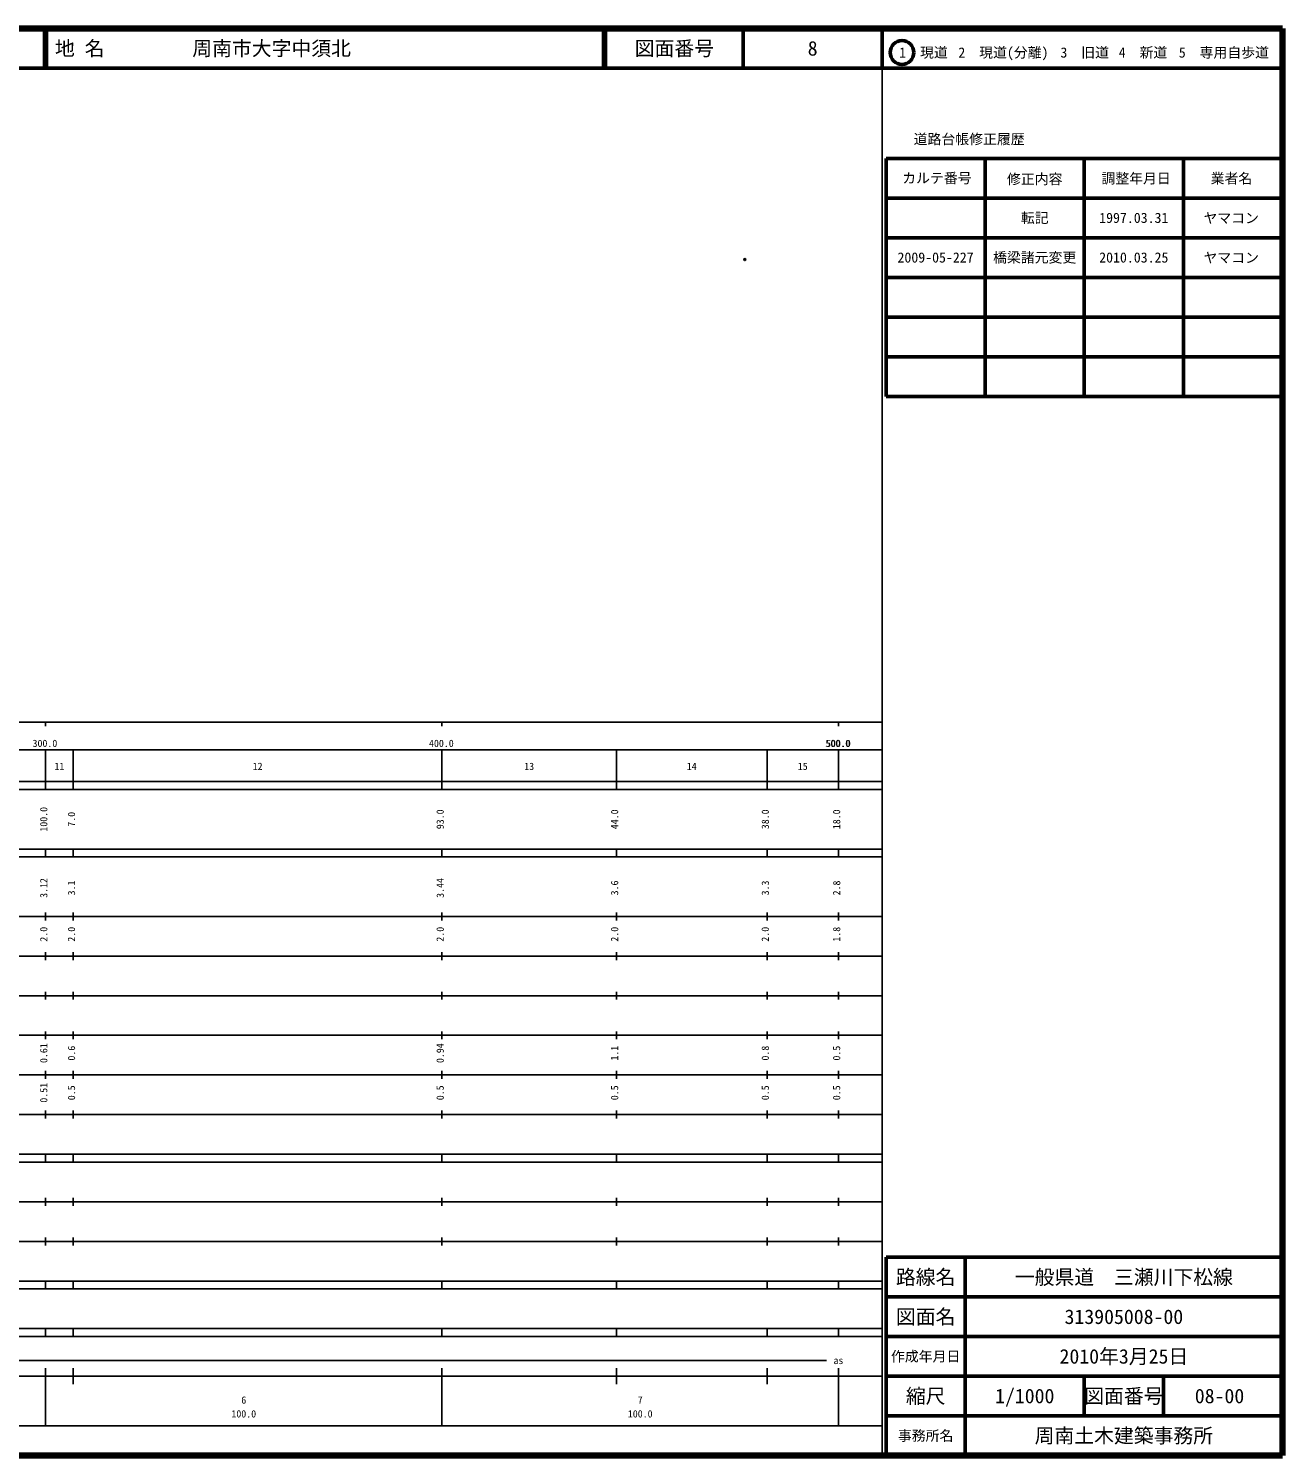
# Model space of a CAD drawing. Units: millimetres on the paper. Extents: x 40 to 680, y 20 to 380.
# Drawn here: x 363.7 to 680, y 20 to 380 of the extents above; entities that cross this region are included whole.
import ezdxf
from ezdxf.enums import TextEntityAlignment as Align

# ---------------------------------------------------------------- set-up
doc = ezdxf.new("R2010")
doc.units = ezdxf.units.MM
doc.header["$PDMODE"] = 32
doc.header["$PDSIZE"] = 0.5
doc.layers.add('M-OTRS', color=6, linetype='Continuous')
doc.layers.add('M-TTL-TXT', color=7, linetype='Continuous')
for name, color, linetype, lineweight in [('M-TTL', 2, 'Continuous', 140), ('M-TTL-BAND', 7, 'Continuous', 25), ('M-TTL-FRAM', 2, 'Continuous', 50), ('M-TTL-LINE', 7, 'Continuous', 50)]:
    doc.layers.add(name, color=color, linetype=linetype, lineweight=lineweight)
doc.styles.add('ＭＳ ゴシック', font='')
doc.styles.get('ＭＳ ゴシック').set_extended_font_data('MS Gothic')

msp = doc.modelspace()

# ---------------------------------------------------------------- linework, layer by layer
at = {"layer": 'M-OTRS'}
msp.add_point((544.364, 321.723), dxfattribs=at)
at = {"layer": 'M-TTL'}
for p, q in [((680, 380), (40, 380)), ((680, 20), (680, 380)), ((40, 20), (680, 20))]:
    msp.add_line(p, q, dxfattribs=at)
at = {"layer": 'M-TTL-BAND'}
for p, q in [((579, 20), (579, 370)), ((40, 205), (579, 205)), ((368, 205), (368, 204)), ((468, 205), (468, 204)), ((568, 205), (568, 204)), ((68, 198), (579, 198)), ((368, 188), (368, 198)), ((375, 188), (375, 198)), ((468, 188), (468, 198)), ((512, 188), (512, 198)), ((550, 188), (550, 198)), ((568, 188), (568, 198)), ((40, 190), (579, 190)), ((40, 188), (579, 188)), ((40, 173), (579, 173)), ((368, 171), (368, 173)), ((375, 171), (375, 173)), ((468, 171), (468, 173)), ((512, 171), (512, 173)), ((550, 171), (550, 173)), ((568, 171), (568, 173)), ((40, 171), (579, 171)), ((40, 156), (579, 156)), ((368, 155), (368, 157)), ((375, 155), (375, 157)), ((468, 155), (468, 157)), ((512, 155), (512, 157)), ((550, 155), (550, 157)), ((568, 155), (568, 157)), ((46, 146), (579, 146)), ((368, 145), (368, 147)), ((375, 145), (375, 147)), ((468, 145), (468, 147)), ((512, 145), (512, 147)), ((550, 145), (550, 147)), ((568, 145), (568, 147)), ((368, 135), (368, 137)), ((375, 135), (375, 137)), ((468, 135), (468, 137)), ((512, 135), (512, 137)), ((550, 135), (550, 137)), ((568, 135), (568, 137)), ((52, 136), (579, 136)), ((46, 126), (579, 126)), ((368, 125), (368, 127)), ((375, 125), (375, 127)), ((468, 125), (468, 127)), ((512, 125), (512, 127)), ((550, 125), (550, 127)), ((568, 125), (568, 127)), ((52, 116), (579, 116)), ((368, 115), (368, 117)), ((375, 115), (375, 117)), ((468, 115), (468, 117)), ((512, 115), (512, 117)), ((550, 115), (550, 117)), ((568, 115), (568, 117)), ((46, 106), (579, 106)), ((368, 105), (368, 107)), ((375, 105), (375, 107)), ((468, 105), (468, 107)), ((512, 105), (512, 107)), ((550, 105), (550, 107)), ((568, 105), (568, 107)), ((40, 96), (579, 96)), ((40, 94), (579, 94)), ((368, 94), (368, 96)), ((375, 94), (375, 96)), ((468, 94), (468, 96)), ((512, 94), (512, 96)), ((550, 94), (550, 96)), ((568, 94), (568, 96)), ((49, 84), (579, 84)), ((368, 83), (368, 85)), ((375, 83), (375, 85)), ((468, 83), (468, 85)), ((512, 83), (512, 85)), ((550, 83), (550, 85)), ((568, 83), (568, 85)), ((40, 74), (579, 74)), ((368, 73), (368, 75)), ((375, 73), (375, 75)), ((468, 73), (468, 75)), ((512, 73), (512, 75)), ((550, 73), (550, 75)), ((568, 73), (568, 75)), ((40, 64), (579, 64)), ((40, 62), (579, 62)), ((368, 62), (368, 64)), ((375, 62), (375, 64)), ((468, 62), (468, 64)), ((512, 62), (512, 64)), ((550, 62), (550, 64)), ((568, 62), (568, 64)), ((40, 52), (579, 52)), ((368, 50), (368, 52)), ((375, 50), (375, 52)), ((468, 50), (468, 52)), ((512, 50), (512, 52)), ((550, 50), (550, 52)), ((568, 50), (568, 52)), ((40, 50), (579, 50)), ((71, 44), (565, 44)), ((40, 40), (579, 40)), ((368, 27.5), (368, 42)), ((375, 38), (375, 42)), ((468, 27.5), (468, 42)), ((512, 38), (512, 42)), ((550, 38), (550, 42)), ((568, 27.5), (568, 42)), ((68, 27.5), (579, 27.5))]:
    msp.add_line(p, q, dxfattribs=at)
at = {"layer": 'M-TTL-FRAM'}
for p, q in [((580, 347.197), (580, 287.197)), ((580, 347.197), (680, 347.197)), ((580, 287.197), (680, 287.197)), ((680, 70), (580, 70)), ((580, 70), (580, 20))]:
    msp.add_line(p, q, dxfattribs=at)
at = {"layer": 'M-TTL-LINE'}
for p, q in [((367.75, 380), (367.75, 370)), ((368.25, 380), (368.25, 370)), ((508.747, 380), (508.747, 370)), ((509.247, 380), (509.247, 370)), ((543.997, 380), (543.997, 370)), ((579, 380), (579, 370)), ((40, 370), (680, 370)), ((605, 347.197), (605, 287.197)), ((630, 347.197), (630, 287.197)), ((655, 347.197), (655, 287.197)), ((580, 337.197), (680, 337.197)), ((580, 327.197), (680, 327.197)), ((580, 317.197), (680, 317.197)), ((580, 307.197), (680, 307.197)), ((580, 297.197), (680, 297.197)), ((600, 70), (600, 20)), ((680, 60), (580, 60)), ((680, 50), (580, 50)), ((680, 40), (580, 40)), ((630, 40), (630, 30)), ((650, 40), (650, 30)), ((680, 30), (580, 30))]:
    msp.add_line(p, q, dxfattribs=at)
msp.add_circle((584.031, 373.958), 3, dxfattribs=at)

# ---------------------------------------------------------------- texts
at = {"layer": 'M-TTL-BAND', "style": 'ＭＳ ゴシック'}
for s, p in [('300.0', (367.844, 198.195)), ('400.0', (467.844, 198.195)), ('500.0', (567.844, 198.195)), ('500.0', (568, 198.195)), ('11', (371.5, 192.405)), ('12', (421.5, 192.405)), ('13', (490, 192.405)), ('14', (531, 192.405)), ('15', (559, 192.405)), ('as', (568, 42.5)), ('6', (418, 32.523)), ('7', (518, 32.523)), ('100.0', (418, 29.033)), ('100.0', (518, 29.033))]:
    msp.add_text(s, height=1.833, dxfattribs=at).set_placement(p, align=Align.BOTTOM_CENTER)
for s, p in [('100.0', (369, 180.5)), ('7.0', (376, 180.5)), ('93.0', (469, 180.5)), ('44.0', (513, 180.5)), ('38.0', (551, 180.5)), ('18.0', (569, 180.5)), ('3.12', (369, 163.174)), ('3.1', (376, 163.174)), ('3.44', (469, 163.174)), ('3.6', (513, 163.174)), ('3.3', (551, 163.174)), ('2.8', (569, 163.174)), ('2.0', (369, 151.5)), ('2.0', (376, 151.5)), ('2.0', (469, 151.5)), ('2.0', (513, 151.5)), ('2.0', (551, 151.5)), ('1.8', (569, 151.5)), ('0.61', (369, 121.5)), ('0.6', (376, 121.5)), ('0.94', (469, 121.5)), ('1.1', (513, 121.5)), ('0.8', (551, 121.5)), ('0.5', (569, 121.5)), ('0.51', (369, 111.5)), ('0.5', (376, 111.5)), ('0.5', (469, 111.5)), ('0.5', (513, 111.5)), ('0.5', (551, 111.5)), ('0.5', (569, 111.5))]:
    msp.add_text(s, height=1.833, rotation=90, dxfattribs=at).set_placement(p, align=Align.BOTTOM_CENTER)
at = {"layer": 'M-TTL-TXT', "style": 'ＭＳ ゴシック'}
for s, p in [('地 名', (370.38, 375)), ('周南市大字中須北', (405.024, 375))]:
    msp.add_text(s, height=3.666, dxfattribs=at).set_placement(p, align=Align.MIDDLE_LEFT)
for s, height, p in [('図面番号', 3.666, (526.622, 375)), ('8', 3.666, (561.497, 375)), ('1\u3000現道', 2.566, (589.448, 373.958)), ('2\u3000現道(分離)', 2.566, (609.619, 373.958)), ('3\u3000旧道', 2.566, (630.121, 373.958)), ('4\u3000新道', 2.566, (644.824, 373.958)), ('5\u3000専用自歩道', 2.566, (665.228, 373.958)), ('道路台帳修正履歴', 2.566, (600.968, 352.113)), ('カルテ番号', 2.566, (592.839, 342.277)), ('修正内容', 2.566, (617.509, 342.023)), ('調整年月日', 2.566, (643.089, 342.197)), ('業者名', 2.566, (667.134, 342.197)), ('転記', 2.566, (617.5, 332.245)), ('1997.03.31', 2.566, (642.5, 332.245)), ('ヤマコン', 2.566, (667.077, 332.189)), ('2009-05-227', 2.566, (592.5, 322.245)), ('橋梁諸元変更', 2.566, (617.5, 322.245)), ('2010.03.25', 2.566, (642.5, 322.245)), ('ヤマコン', 2.566, (667.077, 322.189)), ('路線名', 3.666, (590, 65)), ('路線名', 3.666, (590, 65)), ('一般県道\u3000三瀬川下松線', 3.666, (640, 65)), ('図面名', 3.666, (590, 55)), ('図面名', 3.666, (590, 55)), ('313905008-00', 3.666, (640, 55)), ('2010年3月25日', 3.666, (640, 45)), ('作成年月日', 2.566, (590, 45)), ('作成年月日', 2.566, (590, 45)), ('縮尺', 3.666, (590, 35)), ('縮尺', 3.666, (590, 35)), ('1/1000', 3.666, (615, 35)), ('図面番号', 3.666, (640, 35)), ('図面番号', 3.666, (640, 35)), ('08-00', 3.666, (664.125, 35)), ('事務所名', 2.566, (590, 25)), ('事務所名', 2.566, (590, 25)), ('周南土木建築事務所', 3.666, (640, 25))]:
    msp.add_text(s, height=height, dxfattribs=at).set_placement(p, align=Align.MIDDLE_CENTER)

doc.saveas('drawing.dxf')
